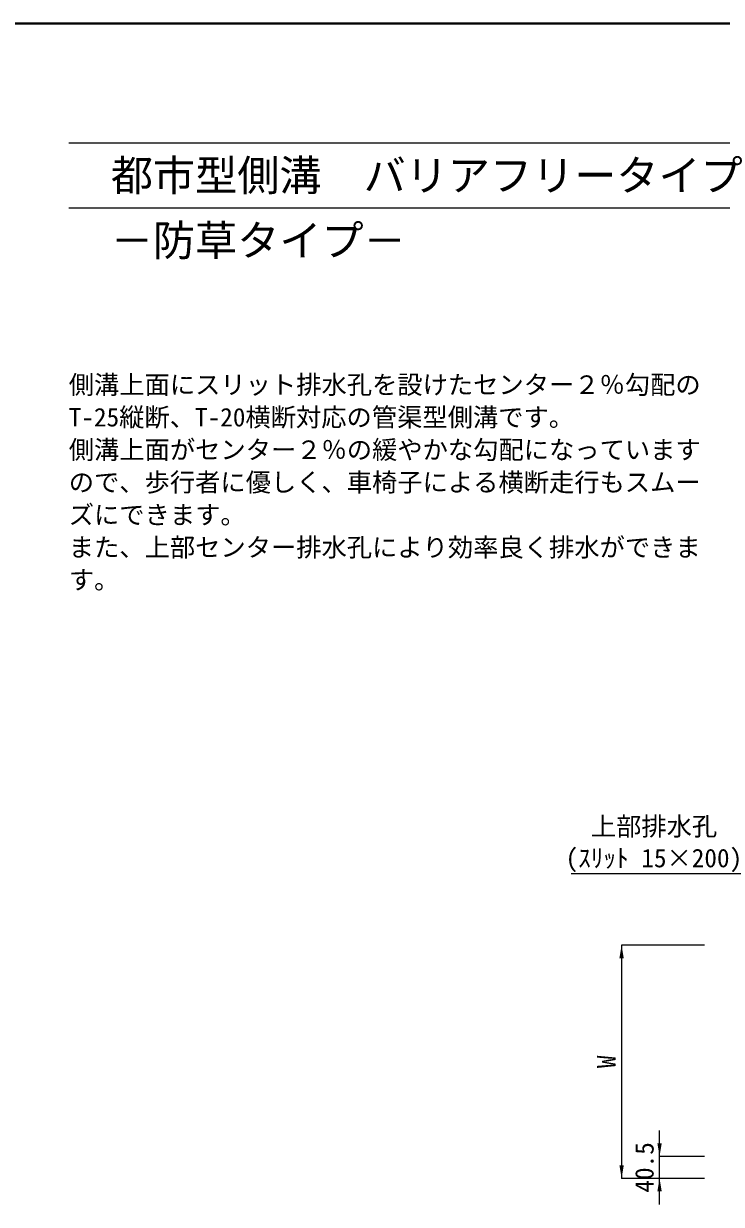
# Model space of a CAD drawing. Units: millimetres, scale not verified. Extents: x 63886 to 97934, y 3628 to 26930.
# Drawn here: x 75091 to 76378, y 21519 to 23697 of the extents above; entities that cross this region are included whole.
import ezdxf
from ezdxf.enums import TextEntityAlignment as Align

# ---------------------------------------------------------------- set-up
doc = ezdxf.new("R2010")
doc.units = ezdxf.units.MM
doc.header["$LTSCALE"] = 30
for name, color, linetype, lineweight in [('図枠', 7, 'Continuous', 13), ('寸法線', 7, 'Continuous', 9), ('引出線', 4, 'Continuous', 9)]:
    doc.layers.add(name, color=color, linetype=linetype, lineweight=lineweight)
doc.layers.add('文字', color=7, linetype='Continuous')
doc.styles.add('ＭＳ ゴシック', font='')
doc.styles.get('ＭＳ ゴシック').set_extended_font_data('MS Gothic')

# ---------------------------------------------------------------- blocks, each defined once
blk = doc.blocks.new('filled_arrow')
at = {"color": 0, "linetype": 'Continuous', "lineweight": -2}
blk.add_solid([(7.5, 1.25), (0, 0), (7.5, -1.25)], dxfattribs=at)

msp = doc.modelspace()

# ---------------------------------------------------------------- linework, layer by layer
at = {"layer": '図枠', "lineweight": 40}
msp.add_line((74954.47, 23696.97), (78554.47, 23696.97), dxfattribs=at)
at = {"layer": '図枠'}
for p, q in [((75174.47, 23476.97), (76694.47, 23476.97)), ((75174.47, 23356.97), (76694.47, 23356.97))]:
    msp.add_line(p, q, dxfattribs=at)
at = {"layer": '寸法線', "lineweight": 13}
for p, q in [((76194.15, 21996.68), (76194.15, 21566.68)), ((76347.33, 21996.68), (76194.15, 21996.68)), ((76264.15, 21518.68), (76264.15, 21655.18)), ((76347.33, 21607.18), (76264.15, 21607.18)), ((76347.33, 21566.68), (76194.15, 21566.68)), ((76347.33, 21566.68), (76264.15, 21566.68))]:
    msp.add_line(p, q, dxfattribs=at)
at = {"layer": '引出線', "lineweight": 13}
msp.add_lwpolyline([(76636.33, 21791.68), (76426.82, 22128.54), (76101.09, 22128.54)], dxfattribs=at)

# ---------------------------------------------------------------- block references
at = {"layer": '寸法線', "lineweight": 13, "xscale": 3.2, "yscale": 3.2}
for p, rotation in [((76194.15, 21996.68), 270), ((76264.15, 21607.18), 90), ((76194.15, 21566.68), 90), ((76264.15, 21566.68), 270)]:
    msp.add_blockref('filled_arrow', p, dxfattribs=dict(at, rotation=rotation))

# ---------------------------------------------------------------- texts
at = {"layer": '図枠', "style": 'ＭＳ ゴシック'}
for s, p in [('\u3000都市型側溝\u3000バリアフリータイプ', (75174.47, 23416.97)), ('\u3000－防草タイプ－', (75174.47, 23296.97))]:
    msp.add_text(s, height=56.96, dxfattribs=at).set_placement(p, align=Align.MIDDLE_LEFT)
at = {"layer": '寸法線', "style": 'ＭＳ ゴシック'}
for s, p in [('W', (76166.15, 21781.68)), ('40.5', (76236.15, 21586.93))]:
    msp.add_text(s, height=34.18, rotation=90, dxfattribs=at).set_placement(p, align=Align.MIDDLE_CENTER)
at = {"layer": '引出線', "style": 'ＭＳ ゴシック'}
for s, p in [('上部排水孔', (76137.41, 22188.77)), ('(ｽﾘｯﾄ 15×200)', (76090.79, 22130.27))]:
    msp.add_text(s, height=34.18, dxfattribs=at).set_placement(p, align=Align.BOTTOM_LEFT)
at = {"layer": '文字', "style": 'ＭＳ ゴシック'}
for s, p in [('側溝上面にスリット排水孔を設けたセンター２％勾配の', (75174.47, 23047.96)), ('T-25縦断、T-20横断対応の管渠型側溝です。', (75174.47, 22987.96)), ('側溝上面がセンター２％の緩やかな勾配になっています', (75174.47, 22927.96)), ('ので、歩行者に優しく、車椅子による横断走行もスムー', (75174.47, 22867.96)), ('ズにできます。', (75174.47, 22807.96)), ('また、上部センター排水孔により効率良く排水ができま', (75174.47, 22747.96)), ('す。', (75174.47, 22687.96))]:
    msp.add_text(s, height=34.18, dxfattribs=at).set_placement(p, align=Align.TOP_LEFT)

doc.saveas('drawing.dxf')
